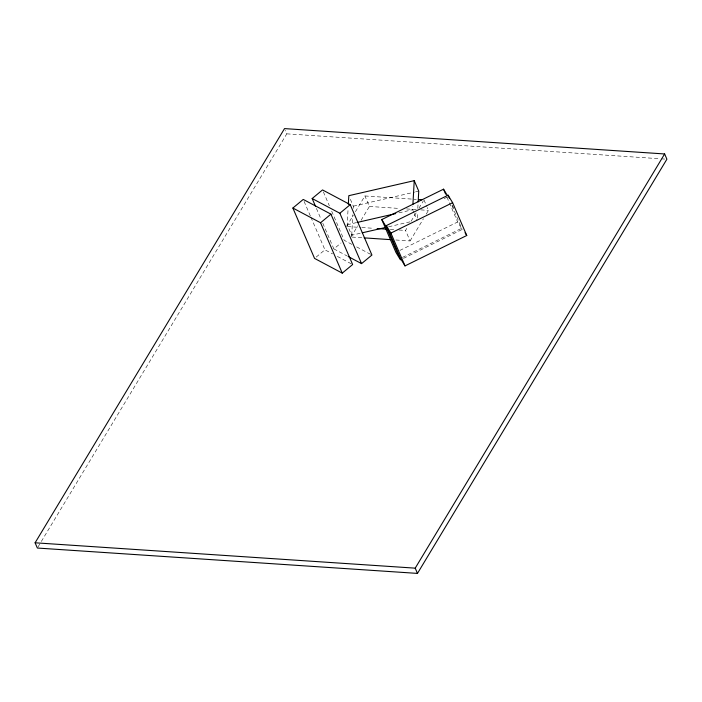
<?xml version="1.0" encoding="UTF-8"?>
<svg xmlns="http://www.w3.org/2000/svg" width="702" height="702" viewBox="0 0 702 702"><rect width="100%" height="100%" fill="white"/><g stroke="black" fill="none" stroke-linecap="round" stroke-linejoin="round"><path stroke-width="0.53" stroke-dasharray="3.51 2.63" d="M360.161 233.301L351.72 235.231L347.2 224.737L348.095 208.599M351.72 235.231L352.86 214.786M353.22 208.336L353.334 206.177L350.052 198.543M413.847 212.583L412.609 209.722L412.794 206.493M417.251 218.059L417.55 212.68M417.795 208.38L418.032 204.071M37.926 547.104L40.751 542.409M41.321 541.47L286.785 133.845L285.275 130.353M346.516 226.5L353.203 215.391M355.431 211.688L364.908 195.955L416.304 199.386M351.035 236.995L357.722 225.886M361.065 220.331L369.427 206.449L364.908 195.955M395.867 239.987L410.082 240.935L405.563 230.44L407.792 226.737M411.135 221.183L416.707 211.925M418.936 208.222L423.403 200.816M410.082 240.935L423.464 218.717M426.246 214.092L428.474 210.389L427.246 207.529M316.163 257.09L324.938 249.807L332.572 253.87M322.797 223.227L333.862 248.92L341.04 242.962M444.138 198.596L447.077 197.148M399.833 250.438L457.651 221.981L462.188 229.475L403.387 258.415M402.439 257.432L462.214 228.01M353.334 206.177L414.531 192.129M415.584 191.883L418.752 191.163M347.2 224.737L356.695 222.56M398.894 212.864L412.609 209.722M388.645 226.755L410.802 221.665M286.785 133.845L660.345 158.775M661.442 158.845L664.715 159.064M369.427 206.449L400.043 208.494M406.607 208.933L416.453 209.591M420.823 209.88L428.474 210.389M347.604 226.579L360.731 227.448M361.82 227.527L373.85 228.325M390.251 229.422L394.629 229.712M398.999 230.002L405.563 230.44M352.123 237.074L361.969 237.732M351.869 244.375L344.226 240.312L331.467 210.67M356.642 246.911L371.92 255.037M333.862 248.92L347.227 256.019M337.346 256.405L352.632 264.531M452.369 205.142L453.65 208.125M451.912 205.616L462.188 229.475M446.946 197.13L457.651 221.981M423.955 199.894L426.834 206.572M414.259 213.54L417.137 220.217M323.376 191.9L329.335 205.739M316.418 208.415L321.095 219.278M304.089 201.404L310.468 216.225M310.898 217.208L324.938 249.807"/><path stroke-width="1.05" d="M348.341 204.291L348.815 195.682L414.233 180.66L418.752 191.163L418.155 201.922M412.916 204.335L414.233 180.66M35.1 542.795L284.521 128.598L664.636 153.957L666.9 159.205L417.479 573.402L37.364 548.043L35.1 542.795L415.215 568.155L664.636 153.957M292.874 208.029L303.238 199.429L330.932 214.145L352.632 264.531L342.26 273.139L314.566 258.415L292.874 208.029L320.56 222.753L342.26 273.139M315.567 206.432L312.162 198.534L322.525 189.926L350.219 204.651L371.92 255.037L361.556 263.636L348.183 256.528M320.56 222.753L330.932 214.145M312.162 198.534L339.856 213.25L350.219 204.651M381.791 219.568L386.328 227.062L400.447 259.863L395.919 252.369L381.791 219.568L443.524 189.18L447.49 195.735M386.354 225.596L448.087 195.209L452.623 202.694L466.751 235.503L405.019 265.891L400.482 258.397L386.354 225.596L390.891 233.09L405.019 265.891M390.891 233.09L452.623 202.694M357.748 222.315L395.735 213.592M362.267 232.81L385.486 227.483M418.489 199.526L421.77 199.745M377.132 228.545L386.969 229.203M364.154 237.873L390.4 239.628M465.049 232.687L466.751 235.503M448.087 195.209L449.368 198.183M443.524 189.18L445.665 194.147M339.856 213.25L361.556 263.636M415.215 568.155L417.479 573.402"/></g></svg>
